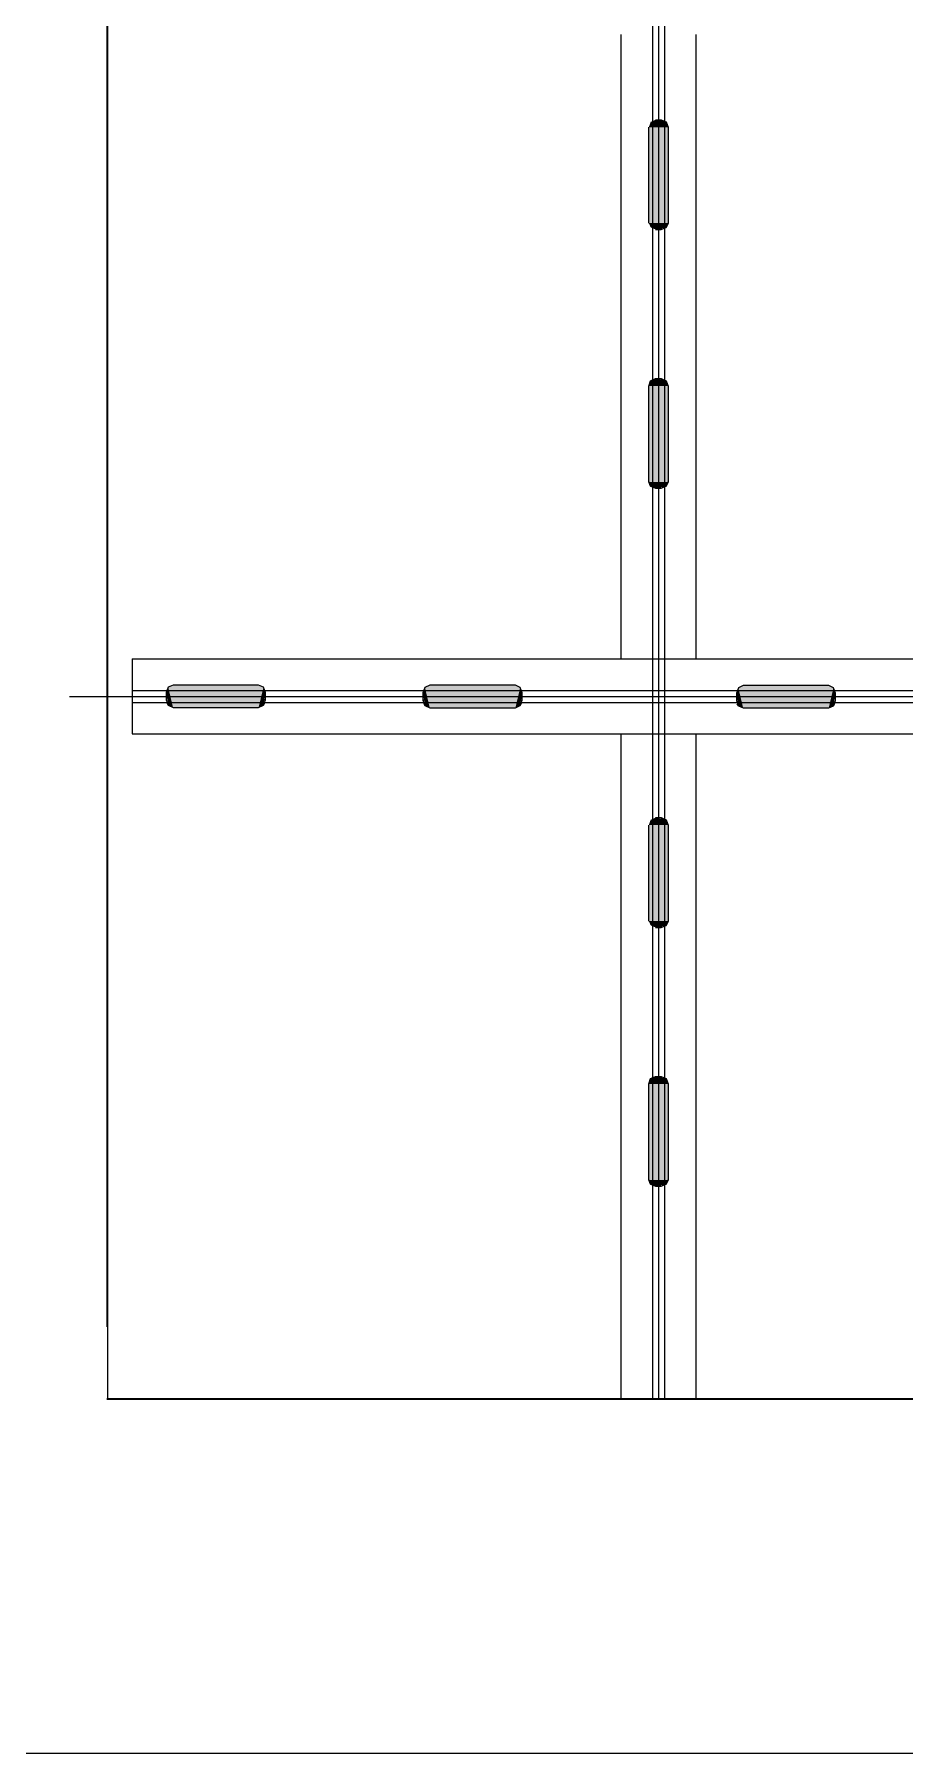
# Model space of a CAD drawing. Header units: inches. Extents: x 11 to 128, y 20 to 108.
# Drawn here: x 19.691 to 20.345, y 80.907 to 82.198 of the extents above; entities that cross this region are included whole.
import ezdxf

# ---------------------------------------------------------------- set-up
doc = ezdxf.new("R2010")
doc.units = ezdxf.units.IN
doc.header["$MEASUREMENT"] = 0
doc.layers.add('1', color=255, linetype='Continuous')
doc.layers.add('Text', color=255, linetype='Continuous')
doc.layers.add('B.line', color=7, linetype='Continuous', lineweight=25)
doc.layers.add('PDF2_Geometry', color=7, linetype='Continuous', true_color=0x231f20)
doc.layers.add('PDF2_Solid Fills', color=7, linetype='Continuous', true_color=0xffffff)

msp = doc.modelspace()

# ---------------------------------------------------------------- linework, layer by layer
at = {"linetype": 'ByBlock'}
for p, q in [((20.155, 83.2773), (20.155, 81.1736)), ((20.155, 83.2773), (20.155, 81.1736)), ((20.1595, 83.2773), (20.1595, 81.1736)), ((20.1595, 83.2773), (20.1595, 81.1736)), ((20.164, 83.2773), (20.164, 81.1736)), ((20.164, 83.2773), (20.164, 81.1736)), ((20.1314, 82.1984), (20.1314, 81.7293)), ((20.1314, 82.1984), (20.1314, 81.7293)), ((20.1876, 82.1984), (20.1876, 81.7293)), ((20.1876, 82.1984), (20.1876, 81.7293)), ((19.764, 81.7293), (20.6218, 81.7293)), ((19.764, 81.7293), (19.764, 81.6731)), ((19.764, 81.7293), (20.6218, 81.7293)), ((19.764, 81.7293), (19.764, 81.6731)), ((19.764, 81.7057), (20.6039, 81.7057)), ((19.764, 81.7057), (20.6039, 81.7057)), ((19.7169, 81.7012), (20.9927, 81.7012)), ((19.7169, 81.7012), (20.9927, 81.7012)), ((19.764, 81.6967), (20.6039, 81.6967)), ((19.764, 81.6967), (20.6039, 81.6967)), ((19.764, 81.6731), (20.6218, 81.6731)), ((19.764, 81.6731), (20.6218, 81.6731)), ((20.1314, 81.6731), (20.1314, 81.1736)), ((20.1314, 81.6731), (20.1314, 81.1736)), ((20.1876, 81.6731), (20.1876, 81.1736)), ((20.1876, 81.6731), (20.1876, 81.1736)), ((51.7756, 80.9072), (18.8053, 80.9072)), ((51.7756, 80.9072), (18.8053, 80.9072))]:
    msp.add_line(p, q, dxfattribs=at)
msp.add_open_spline([(18.8053, 84.6769), (20.0288, 84.1572), (22, 83.2806), (26.1359, 81.6811), (29.8667, 80.9072), (34.9249, 80.9072), (38.6448, 80.9225), (41.1241, 80.9071)], degree=3, knots=[0, 0, 0, 0, 3.550687, 7.088547, 10.454406, 13.763203, 20.376363, 20.376363, 20.376363, 20.376363])
msp.add_open_spline([(18.8053, 84.6769), (20.0288, 84.1572), (22, 83.2806), (26.1359, 81.6811), (29.8667, 80.9072), (34.9249, 80.9072), (38.6448, 80.9225), (41.1241, 80.9071)], degree=3, knots=[0, 0, 0, 0, 3.550687, 7.088547, 10.454406, 13.763203, 20.376363, 20.376363, 20.376363, 20.376363])
at = {"layer": '1', "linetype": 'ByBlock', "lineweight": 35}
for p, q in [((19.7456, 81.2276), (19.7456, 83.2751)), ((19.7451, 81.1736), (20.9927, 81.1736)), ((20.0841, 81.1736), (21.3318, 81.1736))]:
    msp.add_line(p, q, dxfattribs=at)
at = {"layer": 'B.line', "ltscale": 0.005}
msp.add_line((33.2977, 80.9072), (16.7082, 80.9072), dxfattribs=at)
at = {"layer": 'PDF2_Geometry', "linetype": 'ByBlock', "lineweight": 18}
for p, q in [((20.1574, 82.1343), (20.1617, 82.1343)), ((20.1574, 82.1343), (20.1617, 82.1343)), ((20.1617, 82.1343), (20.1653, 82.1327)), ((20.1617, 82.1343), (20.1653, 82.1327)), ((20.1653, 82.1327), (20.1668, 82.1287)), ((20.1653, 82.1327), (20.1668, 82.1287)), ((20.1523, 82.0567), (20.1523, 82.1287)), ((20.1523, 82.0567), (20.1523, 82.1287)), ((20.1668, 82.1287), (20.1668, 82.0567)), ((20.1668, 82.1287), (20.1668, 82.0567)), ((20.1653, 82.0535), (20.1617, 82.0519)), ((20.1617, 82.0519), (20.1653, 82.0535)), ((20.1653, 82.0535), (20.1617, 82.0519)), ((20.1617, 82.0519), (20.1653, 82.0535)), ((20.1668, 82.0567), (20.1653, 82.0535)), ((20.1653, 82.0535), (20.1668, 82.0567)), ((20.1668, 82.0567), (20.1653, 82.0535)), ((20.1653, 82.0535), (20.1668, 82.0567)), ((20.1617, 82.0519), (20.1574, 82.0519)), ((20.1574, 82.0519), (20.1617, 82.0519)), ((20.1617, 82.0519), (20.1574, 82.0519)), ((20.1574, 82.0519), (20.1617, 82.0519)), ((20.1523, 81.9343), (20.1537, 81.9383)), ((20.1523, 81.9343), (20.1537, 81.9383)), ((20.1537, 81.9383), (20.1574, 81.9399)), ((20.1537, 81.9383), (20.1574, 81.9399)), ((20.1574, 81.9399), (20.1617, 81.9399)), ((20.1574, 81.9399), (20.1617, 81.9399)), ((20.1617, 81.9399), (20.1653, 81.9383)), ((20.1617, 81.9399), (20.1653, 81.9383)), ((20.1653, 81.9383), (20.1668, 81.9343)), ((20.1653, 81.9383), (20.1668, 81.9343)), ((20.1523, 81.8623), (20.1523, 81.9343)), ((20.1523, 81.8623), (20.1523, 81.9343)), ((20.1668, 81.9343), (20.1668, 81.8623)), ((20.1668, 81.9343), (20.1668, 81.8623)), ((20.1523, 81.8623), (20.1537, 81.8591)), ((20.1537, 81.8591), (20.1523, 81.8623)), ((20.1523, 81.8623), (20.1537, 81.8591)), ((20.1537, 81.8591), (20.1523, 81.8623)), ((20.1537, 81.8591), (20.1574, 81.8575)), ((20.1574, 81.8575), (20.1537, 81.8591)), ((20.1537, 81.8591), (20.1574, 81.8575)), ((20.1574, 81.8575), (20.1537, 81.8591)), ((20.1653, 81.8591), (20.1617, 81.8575)), ((20.1617, 81.8575), (20.1653, 81.8591)), ((20.1653, 81.8591), (20.1617, 81.8575)), ((20.1617, 81.8575), (20.1653, 81.8591)), ((20.1668, 81.8623), (20.1653, 81.8591)), ((20.1653, 81.8591), (20.1668, 81.8623)), ((20.1668, 81.8623), (20.1653, 81.8591)), ((20.1653, 81.8591), (20.1668, 81.8623)), ((20.1617, 81.8575), (20.1574, 81.8575)), ((20.1574, 81.8575), (20.1617, 81.8575)), ((20.1617, 81.8575), (20.1574, 81.8575)), ((20.1574, 81.8575), (20.1617, 81.8575)), ((19.7912, 81.7081), (19.7897, 81.7041)), ((19.7912, 81.7081), (19.7897, 81.7041)), ((19.7897, 81.7041), (19.7897, 81.6985)), ((19.7897, 81.7041), (19.7897, 81.6985)), ((19.7948, 81.7097), (19.7912, 81.7081)), ((19.7948, 81.7097), (19.7912, 81.7081)), ((19.8591, 81.7097), (19.7948, 81.7097)), ((19.8591, 81.7097), (19.7948, 81.7097)), ((19.8628, 81.7081), (19.8591, 81.7097)), ((19.8628, 81.7081), (19.8591, 81.7097)), ((19.8642, 81.7041), (19.8628, 81.7081)), ((19.8642, 81.7041), (19.8628, 81.7081)), ((19.8642, 81.6985), (19.8642, 81.7041)), ((19.8642, 81.6985), (19.8642, 81.7041)), ((19.9841, 81.7079), (19.9826, 81.7039)), ((19.9841, 81.7079), (19.9826, 81.7039)), ((19.9877, 81.7095), (19.9841, 81.7079)), ((19.9877, 81.7095), (19.9841, 81.7079)), ((20.0521, 81.7095), (19.9877, 81.7095)), ((20.0521, 81.7095), (19.9877, 81.7095)), ((20.0557, 81.7079), (20.0521, 81.7095)), ((20.0557, 81.7079), (20.0521, 81.7095)), ((20.0571, 81.7039), (20.0557, 81.7079)), ((20.0571, 81.7039), (20.0557, 81.7079)), ((20.2196, 81.7077), (20.2181, 81.7037)), ((20.2196, 81.7077), (20.2181, 81.7037)), ((20.2232, 81.7093), (20.2196, 81.7077)), ((20.2232, 81.7093), (20.2196, 81.7077)), ((20.2875, 81.7093), (20.2232, 81.7093)), ((20.2875, 81.7093), (20.2232, 81.7093)), ((20.2911, 81.7077), (20.2875, 81.7093)), ((20.2911, 81.7077), (20.2875, 81.7093)), ((20.2926, 81.7037), (20.2911, 81.7077)), ((20.2926, 81.7037), (20.2911, 81.7077)), ((19.7897, 81.6985), (19.7912, 81.6945)), ((19.7897, 81.6985), (19.7912, 81.6945)), ((19.7912, 81.6945), (19.7948, 81.6929)), ((19.7912, 81.6945), (19.7948, 81.6929)), ((19.7948, 81.6929), (19.8591, 81.6929)), ((19.7948, 81.6929), (19.8591, 81.6929)), ((19.8591, 81.6929), (19.8628, 81.6945)), ((19.8591, 81.6929), (19.8628, 81.6945)), ((19.8628, 81.6945), (19.8642, 81.6985)), ((19.8628, 81.6945), (19.8642, 81.6985)), ((19.9826, 81.7039), (19.9826, 81.6983)), ((19.9826, 81.7039), (19.9826, 81.6983)), ((19.9826, 81.6983), (19.9841, 81.6943)), ((19.9826, 81.6983), (19.9841, 81.6943)), ((19.9841, 81.6943), (19.9877, 81.6927)), ((19.9841, 81.6943), (19.9877, 81.6927)), ((19.9877, 81.6927), (20.0521, 81.6927)), ((19.9877, 81.6927), (20.0521, 81.6927)), ((20.0521, 81.6927), (20.0557, 81.6943)), ((20.0521, 81.6927), (20.0557, 81.6943)), ((20.0557, 81.6943), (20.0571, 81.6983)), ((20.0557, 81.6943), (20.0571, 81.6983)), ((20.0571, 81.6983), (20.0571, 81.7039)), ((20.0571, 81.6983), (20.0571, 81.7039)), ((20.2181, 81.7037), (20.2181, 81.6981)), ((20.2181, 81.7037), (20.2181, 81.6981)), ((20.2181, 81.6981), (20.2196, 81.6941)), ((20.2181, 81.6981), (20.2196, 81.6941)), ((20.2196, 81.6941), (20.2232, 81.6925)), ((20.2196, 81.6941), (20.2232, 81.6925)), ((20.2232, 81.6925), (20.2875, 81.6925)), ((20.2232, 81.6925), (20.2875, 81.6925)), ((20.2875, 81.6925), (20.2911, 81.6941)), ((20.2875, 81.6925), (20.2911, 81.6941)), ((20.2911, 81.6941), (20.2926, 81.6981)), ((20.2911, 81.6941), (20.2926, 81.6981)), ((20.2926, 81.6981), (20.2926, 81.7037)), ((20.2926, 81.6981), (20.2926, 81.7037)), ((20.1523, 81.5324), (20.1523, 81.6045)), ((20.1523, 81.5324), (20.1523, 81.6045)), ((20.1574, 81.6101), (20.1617, 81.6101)), ((20.1574, 81.6101), (20.1617, 81.6101)), ((20.1617, 81.6101), (20.1653, 81.6085)), ((20.1617, 81.6101), (20.1653, 81.6085)), ((20.1653, 81.6085), (20.1668, 81.6045)), ((20.1653, 81.6085), (20.1668, 81.6045)), ((20.1668, 81.6045), (20.1668, 81.5324)), ((20.1668, 81.6045), (20.1668, 81.5324)), ((20.1617, 81.5276), (20.1574, 81.5276)), ((20.1574, 81.5276), (20.1617, 81.5276)), ((20.1617, 81.5276), (20.1574, 81.5276)), ((20.1574, 81.5276), (20.1617, 81.5276)), ((20.1653, 81.5292), (20.1617, 81.5276)), ((20.1617, 81.5276), (20.1653, 81.5292)), ((20.1653, 81.5292), (20.1617, 81.5276)), ((20.1617, 81.5276), (20.1653, 81.5292)), ((20.1668, 81.5324), (20.1653, 81.5292)), ((20.1653, 81.5292), (20.1668, 81.5324)), ((20.1668, 81.5324), (20.1653, 81.5292)), ((20.1653, 81.5292), (20.1668, 81.5324)), ((20.1523, 81.4101), (20.1537, 81.4141)), ((20.1523, 81.4101), (20.1537, 81.4141)), ((20.1523, 81.338), (20.1523, 81.4101)), ((20.1523, 81.338), (20.1523, 81.4101)), ((20.1537, 81.4141), (20.1574, 81.4157)), ((20.1537, 81.4141), (20.1574, 81.4157)), ((20.1574, 81.4157), (20.1617, 81.4157)), ((20.1574, 81.4157), (20.1617, 81.4157)), ((20.1617, 81.4157), (20.1653, 81.4141)), ((20.1617, 81.4157), (20.1653, 81.4141)), ((20.1653, 81.4141), (20.1668, 81.4101)), ((20.1653, 81.4141), (20.1668, 81.4101)), ((20.1668, 81.4101), (20.1668, 81.338)), ((20.1668, 81.4101), (20.1668, 81.338)), ((20.1523, 81.338), (20.1537, 81.3348)), ((20.1537, 81.3348), (20.1523, 81.338)), ((20.1523, 81.338), (20.1537, 81.3348)), ((20.1537, 81.3348), (20.1523, 81.338)), ((20.1537, 81.3348), (20.1574, 81.3332)), ((20.1574, 81.3332), (20.1537, 81.3348)), ((20.1537, 81.3348), (20.1574, 81.3332)), ((20.1574, 81.3332), (20.1537, 81.3348)), ((20.1617, 81.3332), (20.1574, 81.3332)), ((20.1574, 81.3332), (20.1617, 81.3332)), ((20.1617, 81.3332), (20.1574, 81.3332)), ((20.1574, 81.3332), (20.1617, 81.3332)), ((20.1653, 81.3348), (20.1617, 81.3332)), ((20.1617, 81.3332), (20.1653, 81.3348)), ((20.1653, 81.3348), (20.1617, 81.3332)), ((20.1617, 81.3332), (20.1653, 81.3348)), ((20.1668, 81.338), (20.1653, 81.3348)), ((20.1653, 81.3348), (20.1668, 81.338)), ((20.1668, 81.338), (20.1653, 81.3348)), ((20.1653, 81.3348), (20.1668, 81.338))]:
    msp.add_line(p, q, dxfattribs=at)
at = {"layer": 'PDF2_Geometry', "linetype": 'ByBlock', "lineweight": 9}
for p, q in [((19.7904, 81.6961), (19.7912, 81.6945)), ((19.7912, 81.6945), (19.7904, 81.6961)), ((19.7904, 81.6961), (19.7904, 81.6961)), ((19.7904, 81.6961), (19.7912, 81.6945)), ((19.7912, 81.6945), (19.7904, 81.6961)), ((19.7904, 81.6961), (19.7904, 81.6961)), ((19.8635, 81.6961), (19.8628, 81.6945)), ((19.8628, 81.6945), (19.8635, 81.6961)), ((19.8635, 81.6961), (19.8628, 81.6945)), ((19.8628, 81.6945), (19.8635, 81.6961)), ((19.8635, 81.6961), (19.8635, 81.6961)), ((19.8635, 81.6961), (19.8635, 81.6961)), ((19.9834, 81.6959), (19.9841, 81.6943)), ((19.9841, 81.6943), (19.9834, 81.6959)), ((19.9834, 81.6959), (19.9834, 81.6959)), ((19.9834, 81.6959), (19.9841, 81.6943)), ((19.9841, 81.6943), (19.9834, 81.6959)), ((19.9834, 81.6959), (19.9834, 81.6959)), ((20.0564, 81.6959), (20.0557, 81.6943)), ((20.0557, 81.6943), (20.0564, 81.6959)), ((20.0564, 81.6959), (20.0557, 81.6943)), ((20.0557, 81.6943), (20.0564, 81.6959)), ((20.0564, 81.6959), (20.0564, 81.6959)), ((20.0564, 81.6959), (20.0564, 81.6959)), ((20.2188, 81.6957), (20.2196, 81.6941)), ((20.2196, 81.6941), (20.2188, 81.6957)), ((20.2188, 81.6957), (20.2188, 81.6957)), ((20.2188, 81.6957), (20.2196, 81.6941)), ((20.2196, 81.6941), (20.2188, 81.6957)), ((20.2188, 81.6957), (20.2188, 81.6957)), ((20.2919, 81.6957), (20.2911, 81.6941)), ((20.2911, 81.6941), (20.2919, 81.6957)), ((20.2919, 81.6957), (20.2911, 81.6941)), ((20.2911, 81.6941), (20.2919, 81.6957)), ((20.2919, 81.6957), (20.2919, 81.6957)), ((20.2919, 81.6957), (20.2919, 81.6957))]:
    msp.add_line(p, q, dxfattribs=at)
at = {"layer": 'PDF2_Solid Fills', "linetype": 'ByBlock', "transparency": 33554559}
for points in [[(20.1523, 82.1287), (20.1537, 82.1327), (20.1668, 82.1287)], [(20.1523, 82.1287), (20.1537, 82.1327), (20.1668, 82.1287)], [(20.1537, 82.1327), (20.1574, 82.1343), (20.1617, 82.1343)], [(20.1653, 82.1327), (20.1537, 82.1327), (20.1574, 82.1343)], [(20.1537, 82.1327), (20.1574, 82.1343), (20.1617, 82.1343)], [(20.1653, 82.1327), (20.1537, 82.1327), (20.1574, 82.1343)], [(20.1537, 82.1327), (20.1668, 82.1287), (20.1653, 82.1327)], [(20.1537, 82.1327), (20.1668, 82.1287), (20.1653, 82.1327)], [(20.1653, 82.1327), (20.1653, 82.1327), (20.1574, 82.1343)], [(20.1653, 82.1327), (20.1653, 82.1327), (20.1574, 82.1343)], [(20.161, 82.1335), (20.1624, 82.1327), (20.1595, 82.1335)], [(20.161, 82.1335), (20.1624, 82.1327), (20.1595, 82.1335)], [(20.1631, 82.1335), (20.1617, 82.1343), (20.161, 82.1335)], [(20.1631, 82.1335), (20.1617, 82.1343), (20.161, 82.1335)], [(20.1624, 82.1335), (20.161, 82.1335), (20.1624, 82.1327)], [(20.1624, 82.1335), (20.161, 82.1335), (20.1624, 82.1327)], [(20.1624, 82.1335), (20.161, 82.1335), (20.1624, 82.1327)], [(20.1624, 82.1335), (20.161, 82.1335), (20.1624, 82.1327)], [(20.1617, 82.1343), (20.1653, 82.1327), (20.1653, 82.1327)], [(20.1617, 82.1343), (20.1653, 82.1327), (20.1653, 82.1327)], [(20.1631, 82.1335), (20.1653, 82.1327), (20.1639, 82.1335)], [(20.1631, 82.1335), (20.1653, 82.1327), (20.1639, 82.1335)], [(20.1523, 82.0567), (20.1523, 82.1287), (20.1668, 82.0567)], [(20.1523, 82.1287), (20.1668, 82.0567), (20.1668, 82.1287)], [(20.1523, 82.0567), (20.1523, 82.1287), (20.1668, 82.0567)], [(20.1523, 82.1287), (20.1668, 82.0567), (20.1668, 82.1287)], [(20.1523, 82.0567), (20.1537, 82.0535), (20.1668, 82.0567)], [(20.1523, 82.0567), (20.1537, 82.0535), (20.1668, 82.0567)], [(20.1537, 82.0535), (20.1668, 82.0567), (20.1653, 82.0535)], [(20.1537, 82.0535), (20.1668, 82.0567), (20.1653, 82.0535)], [(20.1537, 82.0535), (20.1574, 82.0519), (20.1617, 82.0519)], [(20.1653, 82.0535), (20.1537, 82.0535), (20.1574, 82.0519)], [(20.1537, 82.0535), (20.1574, 82.0519), (20.1617, 82.0519)], [(20.1653, 82.0535), (20.1537, 82.0535), (20.1574, 82.0519)], [(20.1653, 82.0535), (20.1653, 82.0535), (20.1574, 82.0519)], [(20.1653, 82.0535), (20.1653, 82.0535), (20.1574, 82.0519)], [(20.1617, 82.0519), (20.1653, 82.0535), (20.1653, 82.0535)], [(20.1617, 82.0519), (20.1653, 82.0535), (20.1653, 82.0535)], [(20.1631, 82.0527), (20.1653, 82.0535), (20.1639, 82.0527)], [(20.1631, 82.0527), (20.1653, 82.0535), (20.1639, 82.0527)], [(20.1624, 82.0527), (20.1595, 82.0519), (20.161, 82.0527)], [(20.1624, 82.0527), (20.1595, 82.0519), (20.161, 82.0527)], [(20.1631, 82.0527), (20.1617, 82.0519), (20.161, 82.0527)], [(20.1631, 82.0527), (20.1617, 82.0519), (20.161, 82.0527)], [(20.1523, 81.9343), (20.1537, 81.9383), (20.1668, 81.9343)], [(20.1523, 81.9343), (20.1537, 81.9383), (20.1668, 81.9343)], [(20.1537, 81.9383), (20.1574, 81.9399), (20.1617, 81.9399)], [(20.1653, 81.9383), (20.1537, 81.9383), (20.1574, 81.9399)], [(20.1537, 81.9383), (20.1574, 81.9399), (20.1574, 81.9399)], [(20.1537, 81.9383), (20.1574, 81.9399), (20.1617, 81.9399)], [(20.1653, 81.9383), (20.1537, 81.9383), (20.1574, 81.9399)], [(20.1537, 81.9383), (20.1574, 81.9399), (20.1574, 81.9399)], [(20.1537, 81.9383), (20.1668, 81.9343), (20.1653, 81.9383)], [(20.1537, 81.9383), (20.1668, 81.9343), (20.1653, 81.9383)], [(20.1653, 81.9383), (20.1653, 81.9383), (20.1574, 81.9399)], [(20.1653, 81.9383), (20.1653, 81.9383), (20.1574, 81.9399)], [(20.161, 81.9391), (20.1624, 81.9383), (20.1595, 81.9391)], [(20.161, 81.9391), (20.1624, 81.9383), (20.1595, 81.9391)], [(20.1631, 81.9391), (20.1617, 81.9399), (20.161, 81.9391)], [(20.1631, 81.9391), (20.1617, 81.9399), (20.161, 81.9391)], [(20.1624, 81.9391), (20.161, 81.9391), (20.1624, 81.9383)], [(20.1624, 81.9391), (20.161, 81.9391), (20.1624, 81.9383)], [(20.1624, 81.9391), (20.161, 81.9391), (20.1624, 81.9383)], [(20.1624, 81.9391), (20.161, 81.9391), (20.1624, 81.9383)], [(20.1617, 81.9399), (20.1653, 81.9383), (20.1653, 81.9383)], [(20.1617, 81.9399), (20.1653, 81.9383), (20.1653, 81.9383)], [(20.1631, 81.9391), (20.1653, 81.9383), (20.1639, 81.9391)], [(20.1631, 81.9391), (20.1653, 81.9383), (20.1639, 81.9391)], [(20.1523, 81.8623), (20.1523, 81.9343), (20.1668, 81.8623)], [(20.1523, 81.9343), (20.1668, 81.8623), (20.1668, 81.9343)], [(20.1523, 81.8623), (20.1523, 81.9343), (20.1668, 81.8623)], [(20.1523, 81.9343), (20.1668, 81.8623), (20.1668, 81.9343)], [(20.1523, 81.8623), (20.1537, 81.8591), (20.1668, 81.8623)], [(20.1523, 81.8623), (20.1537, 81.8591), (20.1668, 81.8623)], [(20.1537, 81.8591), (20.1668, 81.8623), (20.1653, 81.8591)], [(20.1537, 81.8591), (20.1668, 81.8623), (20.1653, 81.8591)], [(20.1537, 81.8591), (20.1574, 81.8575), (20.1617, 81.8575)], [(20.1653, 81.8591), (20.1537, 81.8591), (20.1574, 81.8575)], [(20.1537, 81.8591), (20.1574, 81.8575), (20.1574, 81.8575)], [(20.1537, 81.8591), (20.1574, 81.8575), (20.1617, 81.8575)], [(20.1653, 81.8591), (20.1537, 81.8591), (20.1574, 81.8575)], [(20.1537, 81.8591), (20.1574, 81.8575), (20.1574, 81.8575)], [(20.1653, 81.8591), (20.1653, 81.8591), (20.1574, 81.8575)], [(20.1653, 81.8591), (20.1653, 81.8591), (20.1574, 81.8575)], [(20.1617, 81.8575), (20.1653, 81.8591), (20.1653, 81.8591)], [(20.1617, 81.8575), (20.1653, 81.8591), (20.1653, 81.8591)], [(20.1631, 81.8583), (20.1653, 81.8591), (20.1639, 81.8583)], [(20.1631, 81.8583), (20.1653, 81.8591), (20.1639, 81.8583)], [(20.1624, 81.8583), (20.1595, 81.8575), (20.161, 81.8583)], [(20.1624, 81.8583), (20.1595, 81.8575), (20.161, 81.8583)], [(20.1631, 81.8583), (20.1617, 81.8575), (20.161, 81.8583)], [(20.1631, 81.8583), (20.1617, 81.8575), (20.161, 81.8583)], [(19.7912, 81.6945), (19.7912, 81.7081), (19.7897, 81.7041)], [(19.7912, 81.7081), (19.7897, 81.7041), (19.7897, 81.7041)], [(19.7912, 81.7081), (19.7897, 81.7041), (19.7897, 81.6985)], [(19.7912, 81.6945), (19.7912, 81.7081), (19.7897, 81.7041)], [(19.7912, 81.7081), (19.7897, 81.7041), (19.7897, 81.7041)], [(19.7912, 81.7081), (19.7897, 81.7041), (19.7897, 81.6985)], [(19.7912, 81.6945), (19.7912, 81.6945), (19.7897, 81.7041)], [(19.7912, 81.6945), (19.7912, 81.6945), (19.7897, 81.7041)], [(19.7948, 81.7097), (19.7912, 81.7081), (19.7948, 81.6929)], [(19.7948, 81.7097), (19.7912, 81.7081), (19.7948, 81.6929)], [(19.7912, 81.7081), (19.7948, 81.6929), (19.7912, 81.6945)], [(19.7912, 81.7081), (19.7948, 81.6929), (19.7912, 81.6945)], [(19.7948, 81.7097), (19.8591, 81.7097), (19.7948, 81.6929)], [(19.8591, 81.7097), (19.7948, 81.6929), (19.8591, 81.6929)], [(19.7948, 81.7097), (19.8591, 81.7097), (19.7948, 81.6929)], [(19.8591, 81.7097), (19.7948, 81.6929), (19.8591, 81.6929)], [(19.8591, 81.7097), (19.8628, 81.7081), (19.8591, 81.6929)], [(19.8591, 81.7097), (19.8628, 81.7081), (19.8591, 81.6929)], [(19.8628, 81.7081), (19.8591, 81.6929), (19.8628, 81.6945)], [(19.8628, 81.7081), (19.8591, 81.6929), (19.8628, 81.6945)], [(19.8628, 81.6945), (19.8628, 81.7081), (19.8642, 81.7041)], [(19.8628, 81.7081), (19.8642, 81.7041), (19.8642, 81.7041)], [(19.8628, 81.7081), (19.8642, 81.7041), (19.8642, 81.6985)], [(19.8628, 81.6945), (19.8628, 81.7081), (19.8642, 81.7041)], [(19.8628, 81.7081), (19.8642, 81.7041), (19.8642, 81.7041)], [(19.8628, 81.7081), (19.8642, 81.7041), (19.8642, 81.6985)], [(19.8628, 81.6945), (19.8628, 81.6945), (19.8642, 81.7041)], [(19.8628, 81.6945), (19.8628, 81.6945), (19.8642, 81.7041)], [(19.9841, 81.6943), (19.9841, 81.7079), (19.9826, 81.7039)], [(19.9841, 81.7079), (19.9826, 81.7039), (19.9826, 81.7039)], [(19.9841, 81.7079), (19.9826, 81.7039), (19.9826, 81.6983)], [(19.9841, 81.6943), (19.9841, 81.7079), (19.9826, 81.7039)], [(19.9841, 81.7079), (19.9826, 81.7039), (19.9826, 81.7039)], [(19.9841, 81.7079), (19.9826, 81.7039), (19.9826, 81.6983)], [(19.9877, 81.7095), (19.9841, 81.7079), (19.9877, 81.6927)], [(19.9877, 81.7095), (19.9841, 81.7079), (19.9877, 81.6927)], [(19.9841, 81.7079), (19.9877, 81.6927), (19.9841, 81.6943)], [(19.9841, 81.7079), (19.9877, 81.6927), (19.9841, 81.6943)], [(19.9877, 81.7095), (20.0521, 81.7095), (19.9877, 81.6927)], [(20.0521, 81.7095), (19.9877, 81.6927), (20.0521, 81.6927)], [(19.9877, 81.7095), (20.0521, 81.7095), (19.9877, 81.6927)], [(20.0521, 81.7095), (19.9877, 81.6927), (20.0521, 81.6927)], [(20.0521, 81.7095), (20.0557, 81.7079), (20.0521, 81.6927)], [(20.0521, 81.7095), (20.0557, 81.7079), (20.0521, 81.6927)], [(20.0557, 81.7079), (20.0521, 81.6927), (20.0557, 81.6943)], [(20.0557, 81.7079), (20.0521, 81.6927), (20.0557, 81.6943)], [(20.0557, 81.6943), (20.0557, 81.7079), (20.0571, 81.7039)], [(20.0557, 81.7079), (20.0571, 81.7039), (20.0571, 81.7039)], [(20.0557, 81.7079), (20.0571, 81.7039), (20.0571, 81.6983)], [(20.0557, 81.6943), (20.0557, 81.7079), (20.0571, 81.7039)], [(20.0557, 81.7079), (20.0571, 81.7039), (20.0571, 81.7039)], [(20.0557, 81.7079), (20.0571, 81.7039), (20.0571, 81.6983)], [(20.2196, 81.6941), (20.2196, 81.7077), (20.2181, 81.7037)], [(20.2196, 81.7077), (20.2181, 81.7037), (20.2181, 81.7037)], [(20.2196, 81.7077), (20.2181, 81.7037), (20.2181, 81.6981)], [(20.2196, 81.6941), (20.2196, 81.7077), (20.2181, 81.7037)], [(20.2196, 81.7077), (20.2181, 81.7037), (20.2181, 81.7037)], [(20.2196, 81.7077), (20.2181, 81.7037), (20.2181, 81.6981)], [(20.2232, 81.7093), (20.2196, 81.7077), (20.2232, 81.6925)], [(20.2232, 81.7093), (20.2196, 81.7077), (20.2232, 81.6925)], [(20.2196, 81.7077), (20.2232, 81.6925), (20.2196, 81.6941)], [(20.2196, 81.7077), (20.2232, 81.6925), (20.2196, 81.6941)], [(20.2232, 81.7093), (20.2875, 81.7093), (20.2232, 81.6925)], [(20.2875, 81.7093), (20.2232, 81.6925), (20.2875, 81.6925)], [(20.2232, 81.7093), (20.2875, 81.7093), (20.2232, 81.6925)], [(20.2875, 81.7093), (20.2232, 81.6925), (20.2875, 81.6925)], [(20.2875, 81.7093), (20.2911, 81.7077), (20.2875, 81.6925)], [(20.2875, 81.7093), (20.2911, 81.7077), (20.2875, 81.6925)], [(20.2911, 81.7077), (20.2875, 81.6925), (20.2911, 81.6941)], [(20.2911, 81.7077), (20.2875, 81.6925), (20.2911, 81.6941)], [(20.2911, 81.6941), (20.2911, 81.7077), (20.2926, 81.7037)], [(20.2911, 81.7077), (20.2926, 81.7037), (20.2926, 81.7037)], [(20.2911, 81.7077), (20.2926, 81.7037), (20.2926, 81.6981)], [(20.2911, 81.6941), (20.2911, 81.7077), (20.2926, 81.7037)], [(20.2911, 81.7077), (20.2926, 81.7037), (20.2926, 81.7037)], [(20.2911, 81.7077), (20.2926, 81.7037), (20.2926, 81.6981)], [(19.7904, 81.6961), (19.7897, 81.6985), (19.7904, 81.6993)], [(19.7904, 81.6961), (19.7897, 81.6985), (19.7904, 81.6993)], [(19.7897, 81.6985), (19.7912, 81.6945), (19.7912, 81.6945)], [(19.7897, 81.6985), (19.7912, 81.6945), (19.7912, 81.6945)], [(19.8642, 81.6985), (19.8628, 81.6945), (19.8628, 81.6945)], [(19.8642, 81.6985), (19.8628, 81.6945), (19.8628, 81.6945)], [(19.8635, 81.6961), (19.8642, 81.6985), (19.8635, 81.6993)], [(19.8635, 81.6961), (19.8642, 81.6985), (19.8635, 81.6993)], [(19.9841, 81.6943), (19.9841, 81.6943), (19.9826, 81.7039)], [(19.9841, 81.6943), (19.9841, 81.6943), (19.9826, 81.7039)], [(19.9834, 81.6959), (19.9826, 81.6983), (19.9834, 81.6991)], [(19.9834, 81.6959), (19.9826, 81.6983), (19.9834, 81.6991)], [(19.9826, 81.6983), (19.9841, 81.6943), (19.9841, 81.6943)], [(19.9826, 81.6983), (19.9841, 81.6943), (19.9841, 81.6943)], [(20.0557, 81.6943), (20.0557, 81.6943), (20.0571, 81.7039)], [(20.0557, 81.6943), (20.0557, 81.6943), (20.0571, 81.7039)], [(20.0571, 81.6983), (20.0557, 81.6943), (20.0557, 81.6943)], [(20.0571, 81.6983), (20.0557, 81.6943), (20.0557, 81.6943)], [(20.0564, 81.6959), (20.0571, 81.6983), (20.0564, 81.6991)], [(20.0564, 81.6959), (20.0571, 81.6983), (20.0564, 81.6991)], [(20.2196, 81.6941), (20.2196, 81.6941), (20.2181, 81.7037)], [(20.2196, 81.6941), (20.2196, 81.6941), (20.2181, 81.7037)], [(20.2188, 81.6957), (20.2181, 81.6981), (20.2188, 81.6989)], [(20.2188, 81.6957), (20.2181, 81.6981), (20.2188, 81.6989)], [(20.2181, 81.6981), (20.2196, 81.6941), (20.2196, 81.6941)], [(20.2181, 81.6981), (20.2196, 81.6941), (20.2196, 81.6941)], [(20.2911, 81.6941), (20.2911, 81.6941), (20.2926, 81.7037)], [(20.2911, 81.6941), (20.2911, 81.6941), (20.2926, 81.7037)], [(20.2926, 81.6981), (20.2911, 81.6941), (20.2911, 81.6941)], [(20.2926, 81.6981), (20.2911, 81.6941), (20.2911, 81.6941)], [(20.2919, 81.6957), (20.2926, 81.6981), (20.2919, 81.6989)], [(20.2919, 81.6957), (20.2926, 81.6981), (20.2919, 81.6989)], [(20.1523, 81.6045), (20.1537, 81.6085), (20.1668, 81.6045)], [(20.1523, 81.6045), (20.1537, 81.6085), (20.1668, 81.6045)], [(20.1523, 81.5324), (20.1523, 81.6045), (20.1668, 81.5324)], [(20.1523, 81.6045), (20.1668, 81.5324), (20.1668, 81.6045)], [(20.1523, 81.5324), (20.1523, 81.6045), (20.1668, 81.5324)], [(20.1523, 81.6045), (20.1668, 81.5324), (20.1668, 81.6045)], [(20.1537, 81.6085), (20.1574, 81.6101), (20.1617, 81.6101)], [(20.1653, 81.6085), (20.1537, 81.6085), (20.1574, 81.6101)], [(20.1537, 81.6085), (20.1574, 81.6101), (20.1617, 81.6101)], [(20.1653, 81.6085), (20.1537, 81.6085), (20.1574, 81.6101)], [(20.1537, 81.6085), (20.1668, 81.6045), (20.1653, 81.6085)], [(20.1537, 81.6085), (20.1668, 81.6045), (20.1653, 81.6085)], [(20.1653, 81.6085), (20.1653, 81.6085), (20.1574, 81.6101)], [(20.1653, 81.6085), (20.1653, 81.6085), (20.1574, 81.6101)], [(20.161, 81.6093), (20.1624, 81.6085), (20.1595, 81.6093)], [(20.161, 81.6093), (20.1624, 81.6085), (20.1595, 81.6093)], [(20.1631, 81.6093), (20.1617, 81.6101), (20.161, 81.6093)], [(20.1631, 81.6093), (20.1617, 81.6101), (20.161, 81.6093)], [(20.1624, 81.6093), (20.161, 81.6093), (20.1624, 81.6085)], [(20.1624, 81.6093), (20.161, 81.6093), (20.1624, 81.6085)], [(20.1624, 81.6093), (20.161, 81.6093), (20.1624, 81.6085)], [(20.1624, 81.6093), (20.161, 81.6093), (20.1624, 81.6085)], [(20.1617, 81.6101), (20.1653, 81.6085), (20.1653, 81.6085)], [(20.1617, 81.6101), (20.1653, 81.6085), (20.1653, 81.6085)], [(20.1631, 81.6093), (20.1653, 81.6085), (20.1639, 81.6093)], [(20.1631, 81.6093), (20.1653, 81.6085), (20.1639, 81.6093)], [(20.1523, 81.5324), (20.1537, 81.5292), (20.1668, 81.5324)], [(20.1523, 81.5324), (20.1537, 81.5292), (20.1668, 81.5324)], [(20.1537, 81.5292), (20.1668, 81.5324), (20.1653, 81.5292)], [(20.1537, 81.5292), (20.1668, 81.5324), (20.1653, 81.5292)], [(20.1537, 81.5292), (20.1574, 81.5276), (20.1617, 81.5276)], [(20.1653, 81.5292), (20.1537, 81.5292), (20.1574, 81.5276)], [(20.1537, 81.5292), (20.1574, 81.5276), (20.1617, 81.5276)], [(20.1653, 81.5292), (20.1537, 81.5292), (20.1574, 81.5276)], [(20.1653, 81.5292), (20.1653, 81.5292), (20.1574, 81.5276)], [(20.1653, 81.5292), (20.1653, 81.5292), (20.1574, 81.5276)], [(20.1624, 81.5284), (20.1595, 81.5276), (20.161, 81.5284)], [(20.1624, 81.5284), (20.1595, 81.5276), (20.161, 81.5284)], [(20.1631, 81.5284), (20.1617, 81.5276), (20.161, 81.5284)], [(20.1631, 81.5284), (20.1617, 81.5276), (20.161, 81.5284)], [(20.1617, 81.5276), (20.1653, 81.5292), (20.1653, 81.5292)], [(20.1617, 81.5276), (20.1653, 81.5292), (20.1653, 81.5292)], [(20.1631, 81.5284), (20.1653, 81.5292), (20.1639, 81.5284)], [(20.1631, 81.5284), (20.1653, 81.5292), (20.1639, 81.5284)], [(20.1523, 81.4101), (20.1537, 81.4141), (20.1668, 81.4101)], [(20.1523, 81.4101), (20.1537, 81.4141), (20.1668, 81.4101)], [(20.1523, 81.338), (20.1523, 81.4101), (20.1668, 81.338)], [(20.1523, 81.4101), (20.1668, 81.338), (20.1668, 81.4101)], [(20.1523, 81.338), (20.1523, 81.4101), (20.1668, 81.338)], [(20.1523, 81.4101), (20.1668, 81.338), (20.1668, 81.4101)], [(20.1537, 81.4141), (20.1574, 81.4157), (20.1617, 81.4157)], [(20.1653, 81.4141), (20.1537, 81.4141), (20.1574, 81.4157)], [(20.1537, 81.4141), (20.1574, 81.4157), (20.1574, 81.4157)], [(20.1537, 81.4141), (20.1574, 81.4157), (20.1617, 81.4157)], [(20.1653, 81.4141), (20.1537, 81.4141), (20.1574, 81.4157)], [(20.1537, 81.4141), (20.1574, 81.4157), (20.1574, 81.4157)], [(20.1537, 81.4141), (20.1668, 81.4101), (20.1653, 81.4141)], [(20.1537, 81.4141), (20.1668, 81.4101), (20.1653, 81.4141)], [(20.1653, 81.4141), (20.1653, 81.4141), (20.1574, 81.4157)], [(20.1653, 81.4141), (20.1653, 81.4141), (20.1574, 81.4157)], [(20.161, 81.4149), (20.1624, 81.4141), (20.1595, 81.4149)], [(20.161, 81.4149), (20.1624, 81.4141), (20.1595, 81.4149)], [(20.1631, 81.4149), (20.1617, 81.4157), (20.161, 81.4149)], [(20.1631, 81.4149), (20.1617, 81.4157), (20.161, 81.4149)], [(20.1624, 81.4149), (20.161, 81.4149), (20.1624, 81.4141)], [(20.1624, 81.4149), (20.161, 81.4149), (20.1624, 81.4141)], [(20.1624, 81.4149), (20.161, 81.4149), (20.1624, 81.4141)], [(20.1624, 81.4149), (20.161, 81.4149), (20.1624, 81.4141)], [(20.1617, 81.4157), (20.1653, 81.4141), (20.1653, 81.4141)], [(20.1617, 81.4157), (20.1653, 81.4141), (20.1653, 81.4141)], [(20.1631, 81.4149), (20.1653, 81.4141), (20.1639, 81.4149)], [(20.1631, 81.4149), (20.1653, 81.4141), (20.1639, 81.4149)], [(20.1523, 81.338), (20.1537, 81.3348), (20.1668, 81.338)], [(20.1523, 81.338), (20.1537, 81.3348), (20.1668, 81.338)], [(20.1537, 81.3348), (20.1668, 81.338), (20.1653, 81.3348)], [(20.1537, 81.3348), (20.1668, 81.338), (20.1653, 81.3348)], [(20.1537, 81.3348), (20.1574, 81.3332), (20.1617, 81.3332)], [(20.1653, 81.3348), (20.1537, 81.3348), (20.1574, 81.3332)], [(20.1537, 81.3348), (20.1574, 81.3332), (20.1574, 81.3332)], [(20.1537, 81.3348), (20.1574, 81.3332), (20.1617, 81.3332)], [(20.1653, 81.3348), (20.1537, 81.3348), (20.1574, 81.3332)], [(20.1537, 81.3348), (20.1574, 81.3332), (20.1574, 81.3332)], [(20.1653, 81.3348), (20.1653, 81.3348), (20.1574, 81.3332)], [(20.1653, 81.3348), (20.1653, 81.3348), (20.1574, 81.3332)], [(20.1624, 81.334), (20.1595, 81.3332), (20.161, 81.334)], [(20.1624, 81.334), (20.1595, 81.3332), (20.161, 81.334)], [(20.1631, 81.334), (20.1617, 81.3332), (20.161, 81.334)], [(20.1631, 81.334), (20.1617, 81.3332), (20.161, 81.334)], [(20.1617, 81.3332), (20.1653, 81.3348), (20.1653, 81.3348)], [(20.1617, 81.3332), (20.1653, 81.3348), (20.1653, 81.3348)], [(20.1631, 81.334), (20.1653, 81.3348), (20.1639, 81.334)], [(20.1631, 81.334), (20.1653, 81.3348), (20.1639, 81.334)]]:
    msp.add_solid(points, dxfattribs=at)
at = {"layer": 'Text'}
msp.add_line((19.7456, 81.2276), (19.7456, 81.1736), dxfattribs=at)

doc.saveas('drawing.dxf')
